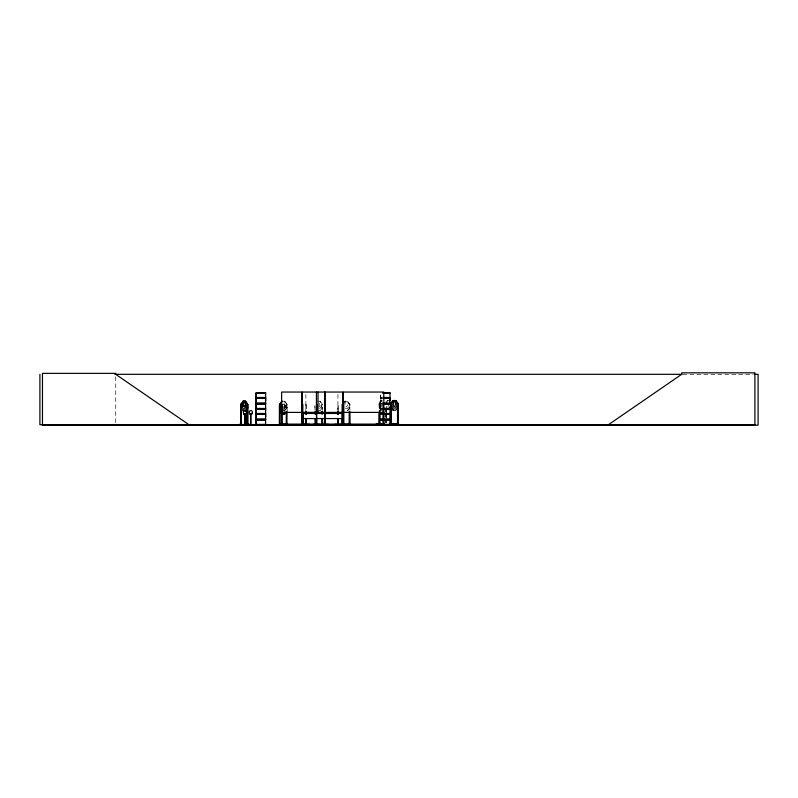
<?xml version="1.0" encoding="UTF-8"?>
<svg xmlns="http://www.w3.org/2000/svg" width="798" height="798" viewBox="0 0 798 798"><rect width="100%" height="100%" fill="white"/><g stroke="black" fill="none" stroke-linecap="round" stroke-linejoin="round"><path stroke-width="0.6" stroke-dasharray="3.99 2.99" d="M286.452 404.287L286.322 410.381M321.843 404.367L321.784 410.381M349.275 404.367L349.225 410.381M380.417 408.576L381.873 408.955M379.918 403.768L380.746 400.596L382.442 400.596M386.521 403.768L387.349 400.596L388.985 400.596M380.317 403.499L381.833 403.708M381.833 397.803L380.417 397.803L380.496 393.254M381.833 403.419C377.733 405.025 382.272 391.219 380.486 403.09L381.883 403.09M344.926 404.406L345.743 401.653L346.571 401.653L347.429 405.823L345.743 407.07M343.669 404.406L344.916 401.234L347.419 401.234L349.923 404.406L349.185 404.406M286.382 404.367L287.011 404.406L287.031 410.8M380.427 397.783L380.486 398.421L381.883 398.421M380.427 403.389L380.496 411.359M382.382 405.185L381.284 406.431L380.746 403.768L381.284 401.015L381.893 401.015M388.985 405.185L387.888 406.431M382.471 410.192L380.716 410.192L379.05 406.96L379.05 403.738L380.776 400.516M385.653 403.738L387.379 400.516M283.19 408.486L284.936 406.551L283.609 408.965L284.966 411.279M283.679 407.07L284.527 405.823L283.679 401.653M283.679 410.302L284.527 409.045L283.679 404.875M319.14 407.07L319.988 405.823L319.14 401.653M284.567 410.82L287.11 407.598L284.567 404.377M320.028 410.82L322.572 407.598M342.97 403.569L344.876 401.145L347.459 401.145L350.013 404.377L349.913 410.381M347.419 410.741L349.923 407.569M350.013 407.598L347.459 410.82L344.876 410.82M379.569 403.768L379.629 410.94M284.118 408.736L285.764 406.82L285.764 404.406L284.527 401.234L282.023 401.234M319.579 408.736L321.225 406.82L321.225 404.406L319.988 401.234L317.484 401.234M380.447 408.716L381.893 408.776M682.898 374.322L753.172 374.322M381.883 397.484L380.486 397.484L380.486 394.102M380.437 398.142L381.833 398.092M380.716 400.516L382.412 400.516M387.319 400.516L389.015 400.516M379.05 403.738L379.838 403.768L379.838 410.94M381.883 404.037L380.486 404.037L380.486 411.219M282.023 404.456L284.527 404.456L287.031 407.628L284.527 410.741L282.023 410.741M305.893 404.406L306.332 410.521M321.754 404.406L322.472 404.406M382.112 408.107L381.025 408.107L379.918 406.182M380.496 408.416L381.903 408.416L380.476 408.536M345.344 408.736L347.01 408.736L348.666 406.82L348.666 404.406L347.419 401.234M380.496 409.244L381.903 409.244M317.484 410.741L319.988 410.741M320.028 401.145L322.572 404.377L322.472 410.381M284.567 401.145L287.11 404.377L287.11 410.83M284.527 401.234L287.031 404.406M283.16 409.434L284.268 411.429M379.1 406.94L380.776 410.192M284.527 404.456L285.764 407.628L285.764 410.052M381.823 401.015L382.382 403.768M386.441 406.162L386.441 409.753M386.441 410.94L386.441 414.531M386.441 415.728L386.441 420.516M386.242 408.556L386.242 412.137M386.242 413.334L386.242 418.122M386.242 419.319L386.242 422.91M385.983 408.556L385.983 412.137M385.983 413.334L385.983 418.122M385.983 419.319L385.983 422.91M385.783 408.556L385.783 412.137M385.783 413.334L385.783 418.122M385.783 419.319L385.783 422.91M379.379 403.768L379.379 410.94M379.17 403.768L379.18 410.94M338.182 410.521L338.182 404.406L337.704 410.521M337.923 394.441L337.923 411.189M315.011 410.381L314.981 404.406L314.901 407.598M306.153 404.406L306.083 410.521M305.893 394.441L305.893 411.189M115.73 376.776L115.73 423.509"/><path stroke-width="1.2" d="M256.138 419.09L256.138 414.411L265.634 414.411L265.624 419.09L256.118 419.09L256.118 414.411M256.138 403.09L256.138 398.421L265.634 398.421L265.624 403.09L256.118 403.09L256.118 398.421M265.624 416.756L265.624 414.411M265.624 400.756L265.624 398.421M389.993 398.421L389.993 400.756L390.003 398.421L382.87 398.421M240.657 424.736L240.657 404.377L241.425 404.127L241.375 424.736M247.19 404.287L247.141 424.736L247.161 423.997M397.524 403.738L397.554 424.107M302.213 424.726L302.382 413.474L343.06 413.474L343.06 424.736L342.831 392.047L302.153 392.047L302.103 424.736L302.233 423.997M302.312 424.346L309.684 424.736L302.262 424.526M309.664 424.346L302.302 424.366M380.456 424.726L390.003 424.536M328.447 424.356L312.896 424.736M243.849 401.653L243.091 405.823L244.617 407.07L245.405 404.406L244.617 401.653L243.819 401.653M376.347 423.678L380.955 423.678M243.081 401.234L241.924 406.82L243.899 409.434L246.552 406.82L246.552 404.406L245.405 401.234L243.051 401.234M247.131 404.396L246.881 424.736M239.171 424.356L249.235 424.686M282.023 401.234L280.776 404.406L280.776 406.82L281.894 408.097M282.023 404.456L280.776 407.628L280.776 410.052L281.894 411.329M393.175 400.596L391.918 403.768L391.918 406.182L393.604 408.107L395.269 408.107L396.915 406.182L396.915 403.768L395.678 400.596L393.175 400.596L390.671 403.768L390.591 406.96L389.564 409.115M301.684 423.997L301.684 424.736L301.993 404.406M341.933 424.726L342.063 423.997M342.292 424.676L342.362 414.571L343.06 414.571M342.911 424.346L349.145 424.207M390.062 424.087L390.222 406.162M282.283 409.753L281.315 411.419L282.033 411.429M245.375 410.741L247.799 407.598L245.415 410.82L243.021 410.82L240.767 407.569M256.118 424.536L256.118 420.027L265.634 420.027L265.634 424.536L256.098 424.726M390.731 424.107L390.671 403.768L393.135 400.516L395.718 400.516L398.262 403.738L398.222 424.047M398.262 406.96L395.708 410.192L393.135 410.192L390.741 406.96M281.983 401.145L279.44 404.377L279.36 424.686M281.654 404.406L279.44 407.598L281.983 410.82M285.774 412.386L284.527 413.972L282.023 413.972L279.519 410.8M285.844 412.436L284.567 414.052L281.983 414.052L279.44 410.83M608.415 424.736L681.672 374.322L681.672 372.836L754.918 372.836L754.918 424.736L39.9 424.736L39.9 374.322M342.342 424.317L343.14 424.366M280.228 404.396L279.549 404.406M391.369 403.738L383.998 403.419M114.792 374.322L682.051 374.322M754.359 374.322L758.1 374.322L758.1 425.164L42.474 425.164L42.474 373.364L115.73 373.364L115.73 374.322L188.976 424.736M256.118 392.786L265.644 392.786M382.87 392.766L390.003 392.786M384.008 392.955L390.003 392.975L389.993 397.484L382.87 397.484M265.624 393.254L256.138 393.254L256.138 397.484L265.634 397.484L265.634 392.975L256.118 392.965L256.118 397.484M382.87 393.254L389.993 393.254M256.058 397.803L265.704 397.803M383.998 397.803L390.062 397.803M256.058 398.092L265.704 398.092M383.998 398.092L390.062 398.092M382.87 403.09L390.003 403.09M256.058 403.419L265.704 403.419M397.524 403.519L398.162 403.768L395.668 400.596M256.058 403.708L265.704 403.708M383.998 403.708L390.062 403.708M256.118 404.037L265.634 404.037L265.634 408.536L256.138 408.416L256.118 404.037L256.138 408.416M382.87 404.037L390.003 404.037M246.951 404.406L247.799 404.377L247.669 424.736L247.599 404.406M302.153 404.406L302.841 404.406L302.841 424.736L302.921 423.997M324.756 404.406L325.225 414.202M342.831 404.406L342.143 404.406L342.143 424.736M343.1 404.406L343.788 404.406L343.868 424.736M383.768 404.406L383.08 404.406L383 424.736M240.687 405.983L247.799 405.983M382.87 408.416L389.993 408.416L384.008 408.546M265.644 408.546L256.028 408.666L265.644 408.736M382.87 408.726L390.003 408.785M384.008 408.955L390.003 408.945M265.624 409.244L256.138 409.244L256.138 413.474L265.634 413.474L265.634 408.975L256.118 408.945L256.118 413.474M382.87 409.244L389.993 409.244M281.654 412.386L301.983 412.386M302.153 412.386L342.831 412.386M343.1 412.386L383.768 412.386M380.486 413.474L390.003 413.474M256.058 413.803L265.704 413.803M380.417 413.803L390.062 413.803M252.168 413.933L249.335 414.042M243.51 414.042L246.343 414.042M256.058 414.092L265.704 414.092M380.417 414.092L390.062 414.092M380.486 414.411L390.003 414.411M302.382 414.571L303.07 414.571L303.15 424.736M302.382 418.561L343.06 418.561M380.486 419.09L390.003 419.09M256.058 419.409L265.704 419.409M380.417 419.409L390.062 419.409M256.058 419.698L265.704 419.698M380.417 419.698L390.062 419.698M380.486 420.027L390.003 420.027M379.888 423.359L379.13 423.359L379.13 424.107L379.18 412.137M390.172 423.359L391.459 423.359L391.459 424.107M398.232 423.359L397.384 423.359L397.394 424.107M391.449 423.578L397.394 423.578M390.252 423.678L393.743 423.997M240.587 423.997L241.475 423.997M246.881 423.997L247.769 423.997M279.47 423.997L280.317 423.997L280.317 424.736M389.354 424.047L398.761 424.057M280.317 424.207L286.243 424.207M265.624 424.406L256.138 424.406L256.138 420.027M312.916 424.356L320.267 424.356M334.482 424.346L341.714 424.346M380.496 424.406L389.993 424.406M302.063 424.636L301.983 392.047L281.654 392.047L281.624 424.736M313.006 424.726L320.267 424.676M334.601 424.726L341.714 424.676M280.198 404.147L280.158 424.736M343.18 424.706L343.1 392.047L383.768 392.047L384.008 424.686L384.097 424.107L280.607 424.107L280.607 424.736M350.093 424.686L349.913 411.578M322.661 424.686L322.472 418.76M282.083 406.561L281.395 406.541L282.302 408.247M390.671 406.94L393.175 410.102M279.519 407.569L282.023 410.741M245.375 401.234L247.729 404.406L245.415 401.145L243.021 401.145L240.657 404.377L240.757 424.736M389.633 401.584L390.741 403.738M389.564 401.584L390.691 403.768M398.162 423.997L398.072 423.359M383.958 424.636L383.848 423.997M391.309 403.519L391.449 424.107M391.289 423.359L391.289 424.107M390.88 406.162L390.93 424.107M390.561 423.359L390.491 424.107M390.421 406.162L390.372 424.107M383.16 423.997L383.16 424.736M382.611 424.107L382.611 424.736M379.838 412.137L379.888 424.107M379.688 423.359L379.688 424.107M379.629 412.137L379.499 424.107M379.379 412.137L379.379 424.107M349.833 423.997L349.833 424.736M349.295 423.997L349.295 424.736M349.225 411.578L349.145 424.736M343.709 423.997L343.719 424.736M342.442 411.578L342.442 413.972M342.442 418.76L342.442 424.736M341.694 424.736L334.462 424.736M338.182 411.748L338.182 414.202M338.182 419.1L338.192 424.736M337.923 411.748L337.963 414.202M337.923 419.1L337.923 424.736M337.863 423.997L337.823 424.736M337.704 411.748L337.704 414.202M337.704 419.1L337.704 424.736M325.225 419.1L325.245 424.736M325.015 392.047L324.995 424.736M324.906 423.997L324.866 424.736M324.756 392.047L324.706 424.736M322.472 411.578L322.472 413.972M322.392 423.997L322.392 424.736M321.863 423.997L321.863 424.736M321.784 411.578L321.784 413.972M321.784 418.76L321.704 424.736M318.023 392.047L318.023 412.386M316.676 424.736L316.676 404.406L316.247 414.202M316.497 411.748L316.497 414.202M316.497 419.1L316.497 424.736L316.427 392.047M316.247 419.1L316.217 424.736M315.699 411.578L315.699 413.972M315.699 418.76L315.779 424.736M315.619 423.997L315.619 424.736M315.011 411.578L315.011 413.972M315.011 418.76L315.09 424.736M314.931 423.997L314.931 424.736M306.352 423.997L306.352 424.736M306.332 411.748L306.332 414.202M306.332 419.1L306.213 424.736M306.083 411.748L306.153 414.202M306.153 419.1L306.083 424.736M305.893 411.748L305.893 414.202M305.893 419.1L305.883 424.736M287.09 423.997L287.09 424.736M287.011 411.578L286.931 424.736M286.402 423.997L286.402 424.736M286.322 411.578L286.243 424.736M282.093 424.107L282.093 424.736L282.033 404.406M279.629 423.997L279.629 424.736M250.911 414.252L250.911 424.736M250.602 414.252L250.602 424.736M245.086 414.252L245.086 424.736M244.767 414.252L244.767 424.736M241.325 404.137L241.215 424.736M240.846 423.997L240.866 424.736M393.993 401.015L393.185 405.185L393.993 406.431L394.83 406.431L395.678 403.768L394.83 401.015L393.993 401.015M246.343 413.933L243.51 414.252L246.343 413.933M249.185 424.356L246.353 424.636L249.136 424.317M252.188 413.085A1.696 1.576 -90 0 0 250.821 410.541A1.696 1.576 -90 0 0 249.465 413.085A1.696 1.576 -90 0 0 252.188 413.085M246.303 413.085A1.696 1.576 -90 0 0 244.936 410.541A1.696 1.576 -90 0 0 243.58 413.085A1.696 1.576 -90 0 0 246.303 413.085"/></g></svg>
